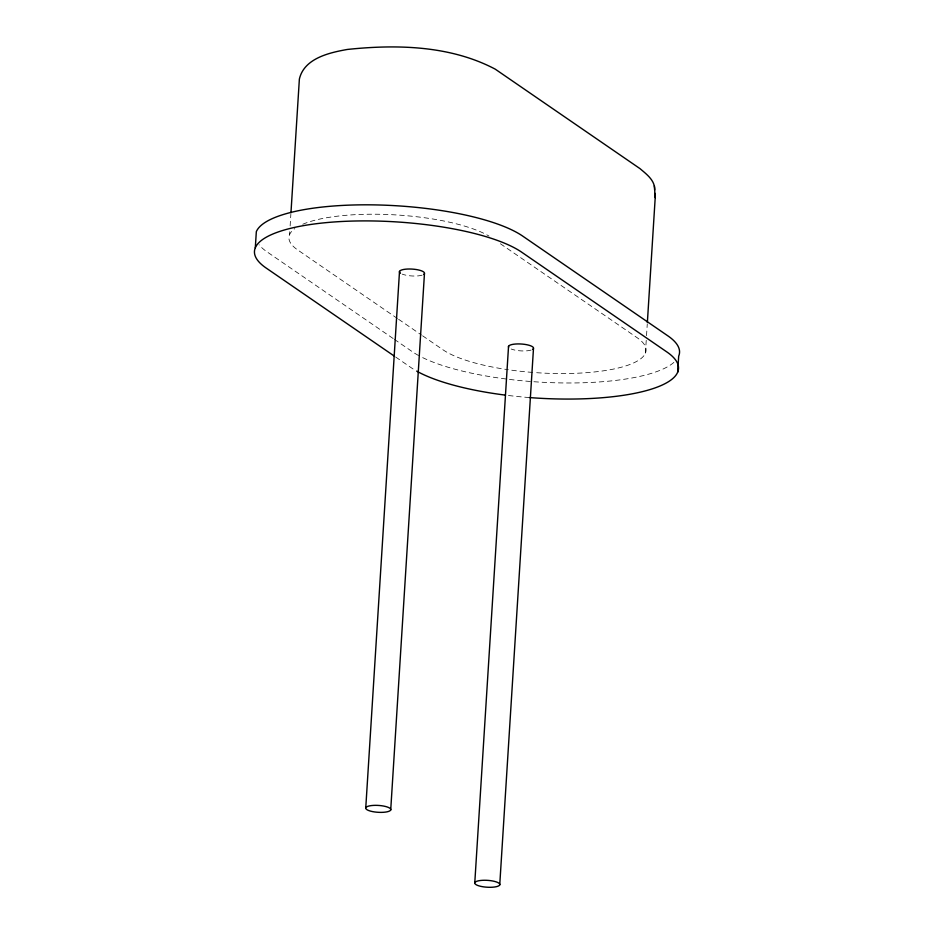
<?xml version="1.0" encoding="UTF-8"?>
<svg xmlns="http://www.w3.org/2000/svg" width="934" height="934" viewBox="0 0 934 934"><rect width="100%" height="100%" fill="white"/><g stroke="black" fill="none" stroke-linecap="round" stroke-linejoin="round"><path stroke-width="0.7" stroke-dasharray="4.67 3.5" d="M289.587 234.632L289.762 231.725M290.135 225.911L290.859 214.283M645.429 353.157L646.433 337.162M646.526 335.715L647.262 324.086M500.402 243.751L637.21 337.769A106.172 29.082 3.6 0 1 534.108 372.526M397.405 318.471L297.794 250.02A106.172 29.082 3.6 0 1 294.852 228.573M398.608 319.3L421.409 334.967M422.612 335.796L443.008 349.806A106.172 29.082 3.6 0 0 508.329 369.736M393.144 338.517L267.136 251.923A139.691 38.271 3.6 0 1 259.092 244.79M394.346 339.346L412.349 351.709A139.691 38.271 3.6 0 0 420.102 356.333M395.736 357.08L411.334 367.809A139.691 38.271 3.6 0 0 415.525 370.448M529.368 397.557A139.691 38.271 3.6 0 1 507.781 395.421M531.107 350.075A12.574 3.444 3.6 0 1 511.202 349.024M422.086 275.156A12.574 3.444 3.6 0 1 402.18 274.106M673.881 362.392A139.691 38.271 3.6 0 1 558.579 382.87A139.691 38.271 3.6 0 1 421.374 356.975M532.66 372.421A106.172 29.082 3.6 0 1 509.719 369.934M302.733 224.265A106.172 29.082 3.6 0 1 396.962 214.983A106.172 29.082 3.6 0 1 489.031 236.092"/><path stroke-width="1.4" d="M255.309 247.767L256.325 231.679A139.691 38.271 3.6 0 1 374.02 204.885A139.691 38.271 3.6 0 1 522.666 236.08L667.88 335.866A139.691 38.271 3.6 0 1 678.691 356.111L677.675 372.211M290.953 212.835L299.37 79.098C304.122 58.305 329.328 52.654 347.331 49.455C396.716 44.237 450.375 45.462 495.218 69.139L639.988 168.622C646.491 174.191 655.131 180.425 654.676 189.987M365.766 807.758L399.507 271.42M390.716 809.976A12.574 3.444 3.6 0 0 373.215 805.412A12.574 3.444 3.6 0 0 370.798 811.202A12.574 3.444 3.6 0 0 390.716 809.976L424.456 273.639M474.787 882.665L508.54 346.339M499.737 884.883A12.574 3.444 3.6 0 0 482.236 880.33A12.574 3.444 3.6 0 0 479.819 886.121A12.574 3.444 3.6 0 0 499.737 884.883L533.477 348.557M647.355 322.627L655.213 197.623L654.372 185.808M394.533 356.263L266.12 268.011A139.691 38.271 3.6 0 1 338.038 221.708A139.691 38.271 3.6 0 1 521.651 252.168L666.864 351.955A139.691 38.271 3.6 0 1 529.368 397.557M654.909 193.408L655.213 197.623M504.92 395.059A139.691 38.271 3.6 0 1 416.681 371.113M508.598 347.238A12.574 3.444 3.6 0 1 522.398 344.097A12.574 3.444 3.6 0 1 532.695 349.386M400.488 273.242A12.574 3.444 3.6 0 1 411.742 269.062A12.574 3.444 3.6 0 1 423.662 274.468"/></g></svg>
